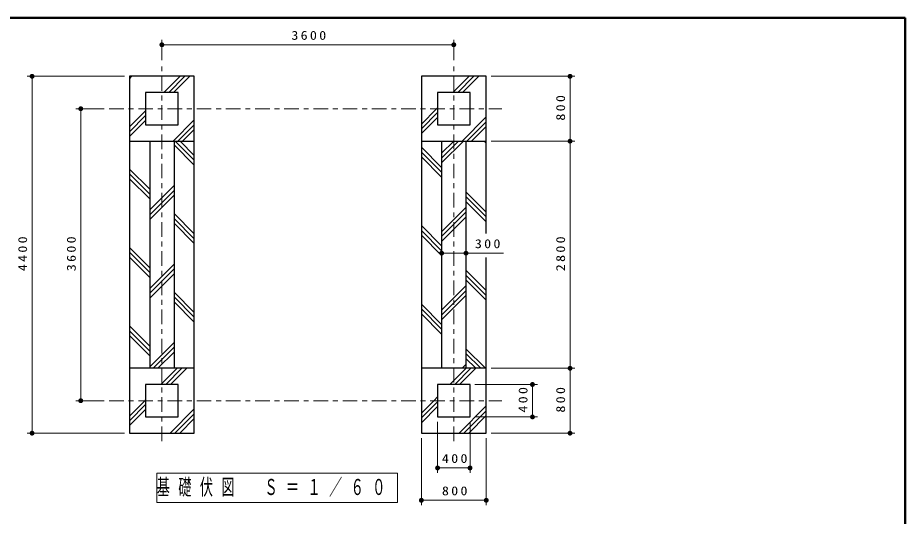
# Model space of a CAD drawing. Units: millimetres on the paper, scale 1:60. Extents: x -365 to 0, y 0 to 257.
# Drawn here: x -182.4 to 0, y 154.6 to 257 of the extents above; entities that cross this region are included whole.
import ezdxf

# ---------------------------------------------------------------- set-up
doc = ezdxf.new("R2010")
doc.units = ezdxf.units.MM
doc.linetypes.add('USER2', pattern=[6, 3, -1, 1, -1])
doc.layers.add('LY_1', color=7, linetype='Continuous', lineweight=13)
doc.styles.add('ＭＳ ゴシック', font='')
doc.styles.get('ＭＳ ゴシック').set_extended_font_data('MS Gothic')

# ---------------------------------------------------------------- blocks, each defined once
blk = doc.blocks.new('filled_dot')
at = {"color": 0, "linetype": 'Continuous', "lineweight": -2, "const_width": 1.25}
blk.add_lwpolyline([(-0.625, 0, 1), (0.625, 0, 1)], format="xyb", close=True, dxfattribs=at)

msp = doc.modelspace()

# ---------------------------------------------------------------- linework, layer by layer
at = {"layer": 'LY_1', "lineweight": 50}
for p, q in [((0, 257), (-365, 257)), ((0, 0), (0, 257))]:
    msp.add_line(p, q, dxfattribs=at)
at = {"layer": 'LY_1'}
for p, q in [((-152.776, 248.315), (-152.776, 252.441)), ((-92.776, 248.315), (-92.776, 252.441)), ((-152.776, 251.441), (-92.776, 251.441)), ((-160.443, 244.968), (-180.443, 244.968)), ((-179.443, 171.635), (-179.443, 244.968)), ((-159.443, 244.456), (-158.931, 244.968)), ((-152.365, 241.635), (-149.032, 244.968)), ((-151.375, 241.635), (-148.042, 244.968)), ((-150.385, 241.635), (-147.052, 244.968)), ((-92.776, 241.827), (-89.635, 244.968)), ((-91.978, 241.635), (-88.645, 244.968)), ((-90.988, 241.635), (-87.655, 244.968)), ((-85.11, 244.968), (-67.887, 244.968)), ((-68.887, 244.968), (-68.887, 231.635)), ((-92.968, 241.635), (-92.776, 241.827)), ((-164.61, 238.301), (-170.443, 238.301)), ((-169.443, 178.301), (-169.443, 238.301)), ((-159.443, 234.557), (-156.11, 237.89)), ((-99.443, 235.16), (-96.302, 238.301)), ((-99.443, 234.17), (-96.11, 237.503)), ((-96.302, 238.301), (-96.11, 238.493)), ((-159.443, 233.567), (-156.11, 236.9)), ((-159.443, 232.577), (-156.11, 235.91)), ((-150.486, 231.635), (-146.11, 236.011)), ((-99.443, 233.18), (-96.11, 236.513)), ((-91.089, 231.635), (-86.11, 236.614)), ((-90.099, 231.635), (-86.11, 235.624)), ((-149.496, 231.635), (-146.11, 235.021)), ((-148.506, 231.635), (-146.11, 234.031)), ((-89.109, 231.635), (-86.11, 234.634)), ((-150.276, 230.886), (-146.11, 226.72)), ((-150.034, 231.635), (-146.11, 227.71)), ((-149.045, 231.635), (-146.11, 228.7)), ((-99.443, 230.399), (-95.276, 226.232)), ((-95.276, 229.144), (-92.786, 231.635)), ((-95.276, 228.154), (-91.796, 231.635)), ((-95.276, 227.164), (-90.806, 231.635)), ((-86.536, 231.635), (-86.11, 231.208)), ((-85.11, 231.635), (-67.887, 231.635)), ((-68.887, 231.635), (-68.887, 184.968)), ((-99.443, 229.409), (-95.276, 225.243)), ((-99.443, 228.419), (-95.276, 224.253)), ((-159.443, 225.911), (-155.276, 221.744)), ((-159.443, 224.921), (-155.276, 220.754)), ((-159.443, 223.931), (-155.276, 219.764)), ((-155.276, 217.51), (-150.276, 222.51)), ((-155.276, 216.52), (-150.276, 221.52)), ((-90.276, 221.232), (-86.11, 217.066)), ((-155.276, 215.53), (-150.276, 220.53)), ((-90.276, 220.243), (-86.11, 216.076)), ((-90.276, 219.253), (-86.11, 215.086)), ((-95.276, 213.022), (-90.276, 218.022)), ((-150.276, 216.744), (-146.11, 212.578)), ((-150.276, 215.754), (-146.11, 211.588)), ((-95.276, 212.032), (-90.276, 217.032)), ((-95.276, 211.042), (-90.276, 216.042)), ((-150.276, 214.764), (-146.11, 210.598)), ((-99.443, 214.277), (-95.276, 210.11)), ((-99.443, 213.287), (-95.276, 209.12)), ((-99.443, 212.297), (-95.276, 208.131)), ((-159.443, 209.789), (-155.276, 205.622)), ((-159.443, 208.799), (-155.276, 204.632)), ((-82.587, 208.62), (-95.276, 208.62)), ((-159.443, 207.809), (-155.276, 203.642)), ((-155.276, 201.388), (-150.276, 206.388)), ((-155.276, 200.398), (-150.276, 205.398)), ((-155.276, 199.408), (-150.276, 204.408)), ((-90.276, 205.11), (-86.11, 200.944)), ((-90.276, 204.12), (-86.11, 199.954)), ((-90.276, 203.131), (-86.11, 198.964)), ((-95.276, 196.9), (-90.276, 201.9)), ((-95.276, 195.91), (-90.276, 200.91)), ((-150.276, 200.622), (-146.11, 196.456)), ((-150.276, 199.632), (-146.11, 195.466)), ((-95.276, 194.92), (-90.276, 199.92)), ((-150.276, 198.642), (-146.11, 194.476)), ((-99.443, 198.155), (-95.276, 193.988)), ((-99.443, 197.165), (-95.276, 192.998)), ((-99.443, 196.175), (-95.276, 192.008)), ((-159.443, 193.667), (-155.276, 189.5)), ((-159.443, 192.677), (-155.276, 188.51)), ((-159.443, 191.687), (-155.276, 187.52)), ((-155.276, 185.266), (-150.276, 190.266)), ((-154.585, 184.968), (-150.276, 189.276)), ((-153.595, 184.968), (-150.276, 188.286)), ((-90.276, 188.988), (-86.256, 184.968)), ((-90.276, 187.998), (-87.246, 184.968)), ((-90.276, 187.009), (-88.236, 184.968)), ((-152.776, 181.827), (-149.635, 184.968)), ((-151.978, 181.635), (-148.645, 184.968)), ((-150.988, 181.635), (-147.655, 184.968)), ((-92.776, 182.43), (-90.238, 184.968)), ((-92.581, 181.635), (-89.248, 184.968)), ((-91.591, 181.635), (-88.258, 184.968)), ((-91.087, 184.968), (-90.276, 185.778)), ((-85.11, 184.968), (-67.887, 184.968)), ((-68.887, 184.968), (-68.887, 171.635)), ((-93.571, 181.635), (-92.776, 182.43)), ((-152.968, 181.635), (-152.776, 181.827)), ((-88.443, 181.635), (-75.608, 181.635)), ((-76.608, 181.635), (-76.608, 174.968)), ((-96.905, 178.301), (-96.11, 179.096)), ((-164.61, 178.301), (-170.443, 178.301)), ((-159.443, 175.16), (-156.302, 178.301)), ((-159.443, 174.17), (-156.11, 177.503)), ((-156.302, 178.301), (-156.11, 178.493)), ((-99.443, 175.763), (-96.905, 178.301)), ((-99.443, 174.773), (-96.11, 178.106)), ((-99.443, 173.783), (-96.11, 177.116)), ((-91.692, 171.635), (-86.11, 177.217)), ((-159.443, 173.18), (-156.11, 176.513)), ((-151.089, 171.635), (-146.11, 176.614)), ((-150.099, 171.635), (-146.11, 175.624)), ((-90.702, 171.635), (-86.11, 176.227)), ((-89.712, 171.635), (-86.11, 175.237)), ((-149.109, 171.635), (-146.11, 174.634)), ((-96.11, 173.968), (-96.11, 163.485)), ((-89.443, 173.968), (-89.443, 163.485)), ((-88.443, 174.968), (-75.608, 174.968)), ((-160.443, 171.635), (-180.443, 171.635)), ((-85.11, 171.635), (-67.887, 171.635)), ((-99.443, 170.635), (-99.443, 156.839)), ((-86.11, 170.635), (-86.11, 156.839)), ((-89.443, 164.485), (-96.11, 164.485)), ((-104.325, 163.384), (-153.825, 163.384)), ((-153.825, 163.384), (-153.825, 157.384)), ((-104.325, 157.384), (-104.325, 163.384)), ((-153.825, 157.384), (-104.325, 157.384)), ((-86.11, 157.839), (-99.443, 157.839))]:
    msp.add_line(p, q, dxfattribs=at)
at = {"layer": 'LY_1', "color": 4, "linetype": 'USER2'}
for p, q in [((-152.776, 170.013), (-152.776, 247.315)), ((-92.776, 170.013), (-92.776, 247.315)), ((-163.61, 238.301), (-82.915, 238.301)), ((-163.61, 178.301), (-82.915, 178.301))]:
    msp.add_line(p, q, dxfattribs=at)
at = {"layer": 'LY_1', "lineweight": 25}
for p, q in [((-159.443, 244.968), (-159.443, 231.635)), ((-146.11, 244.968), (-159.443, 244.968)), ((-146.11, 231.635), (-146.11, 244.968)), ((-99.443, 244.968), (-99.443, 231.635)), ((-86.11, 244.968), (-99.443, 244.968)), ((-86.11, 231.635), (-86.11, 244.968)), ((-159.443, 231.635), (-146.11, 231.635)), ((-99.443, 231.635), (-86.11, 231.635)), ((-159.443, 184.968), (-159.443, 171.635)), ((-146.11, 184.968), (-159.443, 184.968)), ((-146.11, 171.635), (-146.11, 184.968)), ((-99.443, 184.968), (-99.443, 171.635)), ((-86.11, 184.968), (-99.443, 184.968)), ((-86.11, 171.635), (-86.11, 184.968)), ((-159.443, 171.635), (-146.11, 171.635)), ((-99.443, 171.635), (-86.11, 171.635))]:
    msp.add_line(p, q, dxfattribs=at)
at = {"layer": 'LY_1', "color": 6, "lineweight": 25}
for p, q in [((-156.11, 241.635), (-156.11, 234.968)), ((-149.443, 241.635), (-156.11, 241.635)), ((-149.443, 234.968), (-149.443, 241.635)), ((-96.11, 241.635), (-96.11, 234.968)), ((-89.443, 241.635), (-96.11, 241.635)), ((-89.443, 234.968), (-89.443, 241.635)), ((-156.11, 234.968), (-149.443, 234.968)), ((-96.11, 234.968), (-89.443, 234.968)), ((-156.11, 181.635), (-156.11, 174.968)), ((-149.443, 181.635), (-156.11, 181.635)), ((-149.443, 174.968), (-149.443, 181.635)), ((-96.11, 181.635), (-96.11, 174.968)), ((-89.443, 181.635), (-96.11, 181.635)), ((-89.443, 174.968), (-89.443, 181.635)), ((-156.11, 174.968), (-149.443, 174.968)), ((-96.11, 174.968), (-89.443, 174.968))]:
    msp.add_line(p, q, dxfattribs=at)
at = {"layer": 'LY_1', "color": 3, "lineweight": 25}
for p, q in [((-159.443, 231.635), (-159.443, 184.968)), ((-155.276, 231.635), (-155.276, 184.968)), ((-150.276, 231.635), (-150.276, 184.968)), ((-146.11, 184.968), (-146.11, 231.635)), ((-99.443, 231.635), (-99.443, 184.968)), ((-95.276, 231.635), (-95.276, 184.968)), ((-90.276, 231.635), (-90.276, 184.968)), ((-86.11, 212.667), (-86.11, 231.635)), ((-86.11, 184.968), (-86.11, 207.753))]:
    msp.add_line(p, q, dxfattribs=at)

# ---------------------------------------------------------------- block references
at = {"layer": 'LY_1', "xscale": 0.4, "yscale": 0.4}
for p in [(-152.776, 251.441), (-95.276, 208.62), (-96.11, 164.485), (-99.443, 157.839)]:
    msp.add_blockref('filled_dot', p, dxfattribs=at)
for p, rotation in [((-92.776, 251.441), 180), ((-179.443, 244.968), 270), ((-68.887, 244.968), 270), ((-169.443, 238.301), 270), ((-68.887, 231.635), 270), ((-68.887, 231.635), 90), ((-90.276, 208.62), 180), ((-68.887, 184.968), 270), ((-68.887, 184.968), 90), ((-76.608, 181.635), 270), ((-169.443, 178.301), 90), ((-76.608, 174.968), 90), ((-179.443, 171.635), 90), ((-68.887, 171.635), 90), ((-89.443, 164.485), 180), ((-86.11, 157.839), 180)]:
    msp.add_blockref('filled_dot', p, dxfattribs=dict(at, rotation=rotation))

# ---------------------------------------------------------------- texts
at = {"layer": 'LY_1', "style": 'ＭＳ ゴシック'}
for s, insert, char_height, attachment_point in [('\\T1.33;\\W1.15;3600', (-122.349, 252.441), 1.833, 8), ('\\T1.33;\\W1.15;300', (-85.587, 209.62), 1.833, 8), ('\\T1.33;\\W1.15;400', (-92.36, 165.485), 1.833, 8), ('\\T1.64;\\W0.6;基礎伏図\u3000Ｓ＝１／６０', (-153.825, 160.384), 3.299, 4), ('\\T1.33;\\W1.15;800', (-92.36, 158.839), 1.833, 8)]:
    msp.add_mtext(s, dxfattribs=dict(at, insert=insert, char_height=char_height, attachment_point=attachment_point))
at = {"layer": 'LY_1', "char_height": 1.833, "attachment_point": 8, "rotation": 90, "style": 'ＭＳ ゴシック'}
for s, insert in [('\\T1.33;\\W1.15;800', (-69.887, 238.718)), ('\\T1.33;\\W1.15;4400', (-180.443, 208.729)), ('\\T1.33;\\W1.15;3600', (-170.443, 208.729)), ('\\T1.33;\\W1.15;2800', (-69.887, 208.729)), ('\\T1.33;\\W1.15;400', (-77.608, 178.718)), ('\\T1.33;\\W1.15;800', (-69.887, 178.718))]:
    msp.add_mtext(s, dxfattribs=dict(at, insert=insert))

doc.saveas('drawing.dxf')
